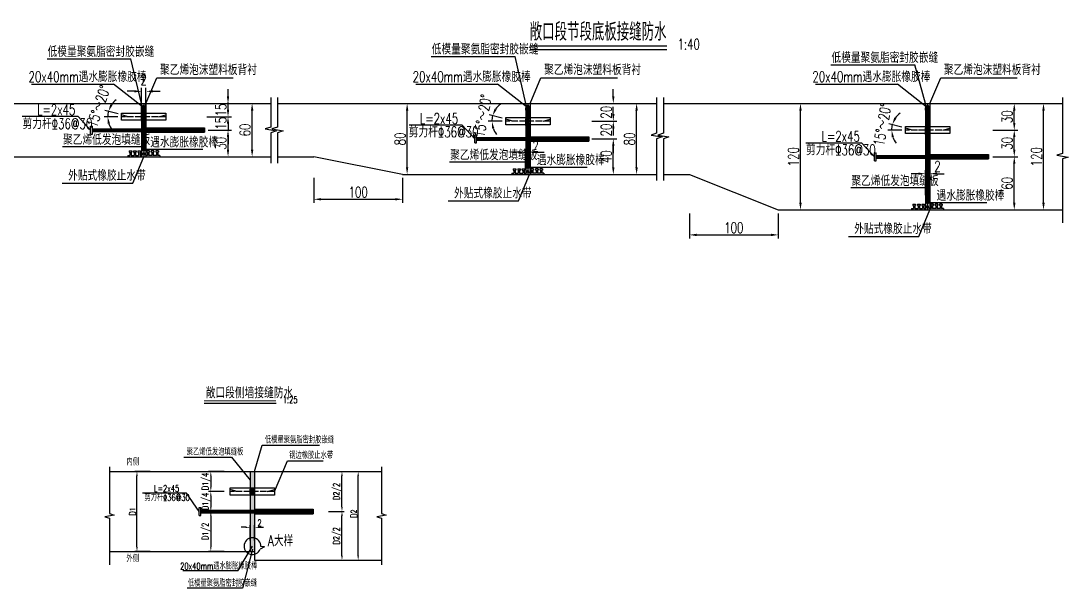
# Model space of a CAD drawing. Header units: millimetres. Extents: x 9472 to 214973, y -2225 to 23593.
# Drawn here: x 13062 to 14241, y 22954 to 23593 of the extents above; entities that cross this region are included whole.
import ezdxf

# ---------------------------------------------------------------- set-up
doc = ezdxf.new("R2010")
doc.units = ezdxf.units.MM
doc.header["$LTSCALE"] = 0.3
doc.header["$MEASUREMENT"] = 0
doc.linetypes.add('ACAD_ISO04W100', pattern=[30, 24, -3, 0, -3])
for name, color, linetype in [('填充', 8, 'Continuous'), ('文字', 7, 'Continuous'), ('标注', 7, 'Continuous'), ('次轮廓线', 7, 'Continuous'), ('点划线', 6, 'ACAD_ISO04W100'), ('轮廓线', 1, 'Continuous')]:
    doc.layers.add(name, color=color, linetype=linetype)
doc.styles.get("Standard").update_dxf_attribs({"font": 'simplex1.shx', "width": 0.7, "bigfont": 'hztxt.shx'})
doc.dimstyles.new('25', dxfattribs={"dimscale": 2.5, "dimtxt": 3, "dimasz": 2, "dimexe": 1, "dimexo": 1, "dimgap": 0.5, "dimtad": 1, "dimdec": 1, "dimdsep": 46, "dimtxsty": 'Standard', "dimcen": 0.5, "dimadec": 0, "dimazin": 0, "dimtfac": 1, "dimtdec": 1, "dimtofl": 0, "dimtmove": 2, "dimatfit": 3, "dimfxl": 0, "dimtolj": 1, "dimtzin": 0, "dimarcsym": 0})
doc.dimstyles.new('40', dxfattribs={"dimscale": 4, "dimtxt": 3, "dimasz": 2, "dimexe": 1, "dimexo": 1, "dimgap": 0.5, "dimtad": 1, "dimdec": 1, "dimdsep": 46, "dimtxsty": 'Standard', "dimcen": 0.5, "dimadec": 0, "dimazin": 0, "dimtfac": 1, "dimtdec": 1, "dimtofl": 0, "dimtmove": 2, "dimatfit": 3, "dimfxl": 0, "dimtolj": 1, "dimtzin": 0, "dimarcsym": 0})

# ---------------------------------------------------------------- blocks, each defined once
blk = doc.blocks.new('外贴式橡胶止水带')
at = {"layer": '填充'}
blk.add_hatch(color=256, dxfattribs=at).paths.add_polyline_path([(14.2, -3), (10.8, -3), (10.8, 0.5), (11.5, 0.5), (11.5, 2), (8.5, 2), (8.5, 0.5), (9.2, 0.5), (9.2, -3), (5.7, -3), (5.7, 0.5), (6.5, 0.5), (6.5, 2), (3.5, 2), (3.5, 0.5), (4.2, 0.5), (4.2, -3), (2.7, -3, -0.331227), (0.8, 0), (-0.8, 0, -0.331227), (-2.7, -3), (-4.2, -3), (-4.2, 0.5), (-3.5, 0.5), (-3.5, 2), (-6.5, 2), (-6.5, 0.5), (-5.8, 0.5), (-5.8, -3), (-9.3, -3), (-9.3, 0.5), (-8.5, 0.5), (-8.5, 2), (-11.5, 2), (-11.5, 0.5), (-10.8, 0.5), (-10.8, -3), (-14.2, -3), (-14.2, 0.5), (-13.5, 0.5), (-13.5, 2), (-16.5, 2), (-16.5, 0.5), (-15.8, 0.5), (-15.8, -3), (-18, -3), (-18, -4.5), (18, -4.5), (18, -3), (15.8, -3), (15.8, 0.5), (16.5, 0.5), (16.5, 2), (13.5, 2), (13.5, 0.5), (14.2, 0.5)])
for p, q in [((-16.5, 2), (-13.5, 2)), ((-16.5, 2), (-16.5, 0.5)), ((-16.5, 0.5), (-15.8, 0.5)), ((-15.8, 0.5), (-15.8, -3)), ((-14.2, 0.5), (-13.5, 0.5)), ((-14.2, 0.5), (-14.2, -3)), ((-13.5, 2), (-13.5, 0.5)), ((-11.5, 2), (-8.5, 2)), ((-11.5, 2), (-11.5, 0.5)), ((-11.5, 0.5), (-10.8, 0.5)), ((-10.8, 0.5), (-10.8, -3)), ((-9.3, 0.5), (-8.5, 0.5)), ((-9.3, 0.5), (-9.3, -3)), ((-8.5, 2), (-8.5, 0.5)), ((-6.5, 2), (-3.5, 2)), ((-6.5, 2), (-6.5, 0.5)), ((-6.5, 0.5), (-5.8, 0.5)), ((-5.8, 0.5), (-5.8, -3)), ((-4.2, 0.5), (-3.5, 0.5)), ((-4.2, 0.5), (-4.2, -3)), ((-3.5, 2), (-3.5, 0.5)), ((-0.8, 0), (0.8, 0)), ((6.5, 2), (3.5, 2)), ((3.5, 2), (3.5, 0.5)), ((4.2, 0.5), (3.5, 0.5)), ((4.2, 0.5), (4.2, -3)), ((6.5, 0.5), (5.7, 0.5)), ((5.7, 0.5), (5.7, -3)), ((6.5, 2), (6.5, 0.5)), ((11.5, 2), (8.5, 2)), ((8.5, 2), (8.5, 0.5)), ((9.2, 0.5), (8.5, 0.5)), ((9.2, 0.5), (9.2, -3)), ((11.5, 0.5), (10.8, 0.5)), ((10.8, 0.5), (10.8, -3)), ((11.5, 2), (11.5, 0.5)), ((16.5, 2), (13.5, 2)), ((13.5, 2), (13.5, 0.5)), ((14.2, 0.5), (13.5, 0.5)), ((14.2, 0.5), (14.2, -3)), ((16.5, 0.5), (15.8, 0.5)), ((15.8, 0.5), (15.8, -3)), ((16.5, 2), (16.5, 0.5)), ((-18, -3), (-15.8, -3)), ((-18, -3), (-18, -4.5)), ((-18, -4.5), (18, -4.5)), ((-14.2, -3), (-10.8, -3)), ((-9.3, -3), (-5.8, -3)), ((-4.2, -3), (-2.7, -3)), ((4.2, -3), (2.7, -3)), ((9.2, -3), (5.7, -3)), ((14.2, -3), (10.8, -3)), ((18, -3), (15.8, -3)), ((18, -3), (18, -4.5))]:
    blk.add_line(p, q)
for centre, start, end in [((-3.7, -0.2), 290.6305, 3.9355), ((3.7, -0.2), 176.0645, 249.3695)]:
    blk.add_arc(centre, 2.99, start, end)
blk = doc.blocks.new('钢边止水带')
at = {"layer": 'Defpoints', "color": 9}
blk.add_line((0, -4), (0, 4), dxfattribs=at)
at = {"layer": '点划线'}
blk.add_line((25, 0), (-25, 0), dxfattribs=at)
at = {"layer": '轮廓线'}
for points in [[(-25, -4), (-25, 4), (25, 4), (25, -4)], [(-2.5, 2.5), (2.5, 2.5), (2.5, -2.5), (-2.5, -2.5)]]:
    blk.add_lwpolyline(points, close=True, dxfattribs=at)
for radius in [2, 1.5]:
    blk.add_circle((0, 0), radius, dxfattribs=at)
blk = doc.blocks.new('*D27')
at = {"layer": 'Defpoints', "color": 0}
for p in [(13159.5, 23486.9), (13175, 23487), (13175, 23484.9), (13183, 23484.9), (13225, 23484.9)]:
    blk.add_point(p, dxfattribs=at)
at = {"layer": '标注', "color": 0, "lineweight": -2}
for p, q in [((13171, 23484.9), (13155.4, 23484.9)), ((13171.2, 23488.1), (13156.4, 23492))]:
    blk.add_line(p, q, dxfattribs=at)
for start, end in [(125.9169, 145.4584), (165, 180), (199.5416, 219.0831)]:
    blk.add_arc((13183, 23484.9), 23.6, start, end, dxfattribs=at)
at = {"layer": '标注', "color": 0}
for points in [[(13164.8, 23497.7), (13162.4, 23498.8), (13160.3, 23491)], [(13159.5, 23476.8), (13162.1, 23477.2), (13159.4, 23484.9)]]:
    blk.add_solid(points, dxfattribs=at)
at = {"layer": '标注', "color": 0, "insert": (13149.1, 23496.6), "char_height": 12, "attachment_point": 5, "rotation": 70.9686}
blk.add_mtext('\\A1;15°～20%%D', dxfattribs=at)
blk = doc.blocks.new('*D28')
at = {"layer": 'Defpoints', "color": 0}
for p in [(13592.2, 23481.9), (13607.7, 23482), (13607.7, 23479.9), (13615.7, 23479.9), (13657.7, 23479.9)]:
    blk.add_point(p, dxfattribs=at)
at = {"layer": '标注', "color": 0, "lineweight": -2}
for p, q in [((13603.9, 23483.1), (13589.1, 23487)), ((13603.7, 23479.9), (13588.1, 23479.9))]:
    blk.add_line(p, q, dxfattribs=at)
for start, end in [(125.9169, 145.4584), (165, 180), (199.5416, 219.0831)]:
    blk.add_arc((13615.7, 23479.9), 23.6, start, end, dxfattribs=at)
at = {"layer": '标注', "color": 0}
for points in [[(13597.5, 23492.7), (13595.1, 23493.8), (13592.9, 23486)], [(13592.2, 23471.8), (13594.8, 23472.2), (13592.1, 23479.9)]]:
    blk.add_solid(points, dxfattribs=at)
at = {"layer": '标注', "color": 0, "insert": (13581.8, 23486), "char_height": 12, "attachment_point": 5, "rotation": 79.7359}
blk.add_mtext('\\A1;15°～20%%D', dxfattribs=at)
blk = doc.blocks.new('*D29')
at = {"layer": 'Defpoints', "color": 0}
for p in [(14042.4, 23471.9), (14057.9, 23472), (14057.9, 23469.9), (14065.9, 23469.9), (14107.9, 23469.9)]:
    blk.add_point(p, dxfattribs=at)
at = {"layer": '标注', "color": 0, "lineweight": -2}
for p, q in [((14053.9, 23469.9), (14038.3, 23469.9)), ((14054, 23473.1), (14039.3, 23477))]:
    blk.add_line(p, q, dxfattribs=at)
for start, end in [(125.9169, 145.4584), (165, 180), (199.5416, 219.0831)]:
    blk.add_arc((14065.9, 23469.9), 23.6, start, end, dxfattribs=at)
at = {"layer": '标注', "color": 0}
for points in [[(14047.7, 23482.7), (14045.3, 23483.8), (14043.1, 23476)], [(14042.4, 23461.8), (14045, 23462.2), (14042.3, 23469.9)]]:
    blk.add_solid(points, dxfattribs=at)
at = {"layer": '标注', "color": 0, "insert": (14032, 23476), "char_height": 12, "attachment_point": 5, "rotation": 79.7359}
blk.add_mtext('\\A1;15°～20%%D', dxfattribs=at)
blk = doc.blocks.new('*D30')
at = {"layer": 'Defpoints', "color": 0}
for p in [(14151.4, 23439.9), (14180.5, 23439.9), (14082.9, 23379.9)]:
    blk.add_point(p, dxfattribs=at)
at = {"layer": '标注', "color": 0, "lineweight": -2}
for p, q in [((14156.5, 23439.9), (14184.5, 23439.9)), ((14180.5, 23387.9), (14180.5, 23431.9)), ((14156.5, 23379.9), (14184.5, 23379.9))]:
    blk.add_line(p, q, dxfattribs=at)
at = {"layer": '标注', "color": 0}
for points in [[(14179.2, 23431.9), (14181.9, 23431.9), (14180.5, 23439.9)], [(14179.2, 23387.9), (14181.9, 23387.9), (14180.5, 23379.9)]]:
    blk.add_solid(points, dxfattribs=at)
at = {"layer": '标注', "color": 0, "insert": (14172.5, 23409.9), "char_height": 12, "attachment_point": 5, "rotation": 90}
blk.add_mtext('\\A1;60', dxfattribs=at)
blk = doc.blocks.new('*D31')
at = {"layer": 'Defpoints', "color": 0}
for p in [(14107.9, 23469.9), (14180.5, 23469.9), (14151.4, 23439.9)]:
    blk.add_point(p, dxfattribs=at)
at = {"layer": '标注', "color": 0, "lineweight": -2}
for p, q in [((14156.5, 23469.9), (14184.5, 23469.9)), ((14180.5, 23447.9), (14180.5, 23461.9)), ((14156.5, 23439.9), (14184.5, 23439.9))]:
    blk.add_line(p, q, dxfattribs=at)
at = {"layer": '标注', "color": 0}
for points in [[(14179.2, 23461.9), (14181.9, 23461.9), (14180.5, 23469.9)], [(14179.2, 23447.9), (14181.9, 23447.9), (14180.5, 23439.9)]]:
    blk.add_solid(points, dxfattribs=at)
at = {"layer": '标注', "color": 0, "insert": (14172.5, 23454.9), "char_height": 12, "attachment_point": 5, "rotation": 90}
blk.add_mtext('\\A1;30', dxfattribs=at)
blk = doc.blocks.new('*D32')
at = {"layer": 'Defpoints', "color": 0}
for p in [(14082.9, 23499.9), (14180.5, 23499.9), (14107.9, 23469.9)]:
    blk.add_point(p, dxfattribs=at)
at = {"layer": '标注', "color": 0, "lineweight": -2}
for p, q in [((14156.5, 23499.9), (14184.5, 23499.9)), ((14180.5, 23477.9), (14180.5, 23491.9)), ((14156.5, 23469.9), (14184.5, 23469.9))]:
    blk.add_line(p, q, dxfattribs=at)
at = {"layer": '标注', "color": 0}
for points in [[(14179.2, 23491.9), (14181.9, 23491.9), (14180.5, 23499.9)], [(14179.2, 23477.9), (14181.9, 23477.9), (14180.5, 23469.9)]]:
    blk.add_solid(points, dxfattribs=at)
at = {"layer": '标注', "color": 0, "insert": (14172.5, 23484.9), "char_height": 12, "attachment_point": 5, "rotation": 90}
blk.add_mtext('\\A1;30', dxfattribs=at)
blk = doc.blocks.new('*D33')
at = {"layer": 'Defpoints', "color": 0}
for p in [(14082.9, 23499.9), (14213.4, 23499.9), (14082.9, 23379.9)]:
    blk.add_point(p, dxfattribs=at)
at = {"layer": '标注', "color": 0, "lineweight": -2}
for p, q in [((14189.4, 23499.9), (14217.4, 23499.9)), ((14213.4, 23387.9), (14213.4, 23491.9)), ((14189.4, 23379.9), (14217.4, 23379.9))]:
    blk.add_line(p, q, dxfattribs=at)
at = {"layer": '标注', "color": 0}
for points in [[(14212.1, 23491.9), (14214.8, 23491.9), (14213.4, 23499.9)], [(14212.1, 23387.9), (14214.8, 23387.9), (14213.4, 23379.9)]]:
    blk.add_solid(points, dxfattribs=at)
at = {"layer": '标注', "color": 0, "insert": (14205.4, 23439.9), "char_height": 12, "attachment_point": 5, "rotation": 90}
blk.add_mtext('\\A1;120', dxfattribs=at)
blk = doc.blocks.new('*D34')
at = {"layer": 'Defpoints', "color": 0}
for p in [(13268.6, 23469.9), (13295, 23469.9), (13218, 23439.9)]:
    blk.add_point(p, dxfattribs=at)
at = {"layer": '标注', "color": 0, "lineweight": -2}
for p, q in [((13272.6, 23469.9), (13299, 23469.9)), ((13295, 23447.9), (13295, 23461.9)), ((13271, 23439.9), (13299, 23439.9))]:
    blk.add_line(p, q, dxfattribs=at)
at = {"layer": '标注', "color": 0}
for points in [[(13293.6, 23461.9), (13296.3, 23461.9), (13295, 23469.9)], [(13293.6, 23447.9), (13296.3, 23447.9), (13295, 23439.9)]]:
    blk.add_solid(points, dxfattribs=at)
at = {"layer": '标注', "color": 0, "insert": (13287, 23454.9), "char_height": 12, "attachment_point": 5, "rotation": 90}
blk.add_mtext('\\A1;30', dxfattribs=at)
blk = doc.blocks.new('*D35')
at = {"layer": 'Defpoints', "color": 0}
for p in [(13225, 23484.9), (13295, 23484.9), (13268.6, 23469.9)]:
    blk.add_point(p, dxfattribs=at)
at = {"layer": '标注', "color": 0, "lineweight": -2}
for p, q in [((13295, 23492.9), (13295, 23500.9)), ((13271, 23484.9), (13299, 23484.9)), ((13272.6, 23469.9), (13299, 23469.9)), ((13295, 23461.9), (13295, 23453.9))]:
    blk.add_line(p, q, dxfattribs=at)
at = {"layer": '标注', "color": 0}
for points in [[(13293.6, 23492.9), (13296.3, 23492.9), (13295, 23484.9)], [(13293.6, 23461.9), (13296.3, 23461.9), (13295, 23469.9)]]:
    blk.add_solid(points, dxfattribs=at)
at = {"layer": '标注', "color": 0, "insert": (13287, 23477.4), "char_height": 12, "attachment_point": 5, "rotation": 90}
blk.add_mtext('\\A1;15', dxfattribs=at)
blk = doc.blocks.new('*D36')
at = {"layer": 'Defpoints', "color": 0}
for p in [(13202.5, 23499.9), (13295, 23499.9), (13225, 23484.9)]:
    blk.add_point(p, dxfattribs=at)
at = {"layer": '标注', "color": 0, "lineweight": -2}
for p, q in [((13295, 23507.9), (13295, 23515.9)), ((13271, 23499.9), (13299, 23499.9)), ((13271, 23484.9), (13299, 23484.9)), ((13295, 23476.9), (13295, 23468.9))]:
    blk.add_line(p, q, dxfattribs=at)
at = {"layer": '标注', "color": 0}
for points in [[(13293.6, 23507.9), (13296.3, 23507.9), (13295, 23499.9)], [(13293.6, 23476.9), (13296.3, 23476.9), (13295, 23484.9)]]:
    blk.add_solid(points, dxfattribs=at)
at = {"layer": '标注', "color": 0, "insert": (13287, 23492.4), "char_height": 12, "attachment_point": 5, "rotation": 90}
blk.add_mtext('\\A1;15', dxfattribs=at)
blk = doc.blocks.new('*D37')
at = {"layer": 'Defpoints', "color": 0}
for p in [(13202.5, 23499.9), (13322.1, 23499.9), (13202.5, 23439.9)]:
    blk.add_point(p, dxfattribs=at)
at = {"layer": '标注', "color": 0, "lineweight": -2}
for p, q in [((13298.1, 23499.9), (13326.1, 23499.9)), ((13322.1, 23447.9), (13322.1, 23491.9)), ((13298.1, 23439.9), (13326.1, 23439.9))]:
    blk.add_line(p, q, dxfattribs=at)
at = {"layer": '标注', "color": 0}
for points in [[(13320.8, 23491.9), (13323.5, 23491.9), (13322.1, 23499.9)], [(13320.8, 23447.9), (13323.5, 23447.9), (13322.1, 23439.9)]]:
    blk.add_solid(points, dxfattribs=at)
at = {"layer": '标注', "color": 0, "insert": (13314.1, 23469.9), "char_height": 12, "attachment_point": 5, "rotation": 90}
blk.add_mtext('\\A1;60', dxfattribs=at)
blk = doc.blocks.new('*D38')
at = {"layer": 'Defpoints', "color": 0}
for p in [(13391.6, 23439.9), (13491.6, 23419.9), (13491.6, 23391.9)]:
    blk.add_point(p, dxfattribs=at)
at = {"layer": '标注', "color": 0, "lineweight": -2}
for p, q in [((13391.6, 23415.9), (13391.6, 23387.9)), ((13491.6, 23415.9), (13491.6, 23387.9)), ((13399.6, 23391.9), (13483.6, 23391.9))]:
    blk.add_line(p, q, dxfattribs=at)
at = {"layer": '标注', "color": 0}
for points in [[(13399.6, 23393.2), (13399.6, 23390.6), (13391.6, 23391.9)], [(13483.6, 23393.2), (13483.6, 23390.6), (13491.6, 23391.9)]]:
    blk.add_solid(points, dxfattribs=at)
at = {"layer": '标注', "color": 0, "insert": (13441.6, 23399.9), "char_height": 12, "attachment_point": 5}
blk.add_mtext('\\A1;100', dxfattribs=at)
blk = doc.blocks.new('*D39')
at = {"layer": 'Defpoints', "color": 0}
for p in [(13350.7, 23499.9), (13496.7, 23499.9), (13491.6, 23419.9)]:
    blk.add_point(p, dxfattribs=at)
at = {"layer": '标注', "color": 0, "lineweight": -2}
for p, q in [((13472.7, 23499.9), (13500.7, 23499.9)), ((13496.7, 23427.9), (13496.7, 23491.9)), ((13495.6, 23419.9), (13500.7, 23419.9))]:
    blk.add_line(p, q, dxfattribs=at)
at = {"layer": '标注', "color": 0}
for points in [[(13495.4, 23491.9), (13498, 23491.9), (13496.7, 23499.9)], [(13495.4, 23427.9), (13498, 23427.9), (13496.7, 23419.9)]]:
    blk.add_solid(points, dxfattribs=at)
at = {"layer": '标注', "color": 0, "insert": (13488.7, 23459.9), "char_height": 12, "attachment_point": 5, "rotation": 90}
blk.add_mtext('\\A1;80', dxfattribs=at)
blk = doc.blocks.new('*D40')
at = {"layer": 'Defpoints', "color": 0}
for p in [(13635.2, 23459.9), (13728.9, 23459.9), (13650.7, 23419.9)]:
    blk.add_point(p, dxfattribs=at)
at = {"layer": '标注', "color": 0, "lineweight": -2}
for p, q in [((13704.9, 23459.9), (13732.9, 23459.9)), ((13728.9, 23427.9), (13728.9, 23451.9)), ((13704.9, 23419.9), (13732.9, 23419.9))]:
    blk.add_line(p, q, dxfattribs=at)
at = {"layer": '标注', "color": 0}
for points in [[(13727.6, 23451.9), (13730.3, 23451.9), (13728.9, 23459.9)], [(13727.6, 23427.9), (13730.3, 23427.9), (13728.9, 23419.9)]]:
    blk.add_solid(points, dxfattribs=at)
at = {"layer": '标注', "color": 0, "insert": (13720.9, 23439.9), "char_height": 12, "attachment_point": 5, "rotation": 90}
blk.add_mtext('\\A1;40', dxfattribs=at)
blk = doc.blocks.new('*D41')
at = {"layer": 'Defpoints', "color": 0}
for p in [(13657.7, 23479.9), (13728.9, 23479.9), (13635.2, 23459.9)]:
    blk.add_point(p, dxfattribs=at)
at = {"layer": '标注', "color": 0, "lineweight": -2}
for p, q in [((13728.9, 23487.9), (13728.9, 23495.9)), ((13704.9, 23479.9), (13732.9, 23479.9)), ((13704.9, 23459.9), (13732.9, 23459.9)), ((13728.9, 23451.9), (13728.9, 23443.9))]:
    blk.add_line(p, q, dxfattribs=at)
at = {"layer": '标注', "color": 0}
for points in [[(13727.6, 23487.9), (13730.3, 23487.9), (13728.9, 23479.9)], [(13727.6, 23451.9), (13730.3, 23451.9), (13728.9, 23459.9)]]:
    blk.add_solid(points, dxfattribs=at)
at = {"layer": '标注', "color": 0, "insert": (13720.9, 23469.9), "char_height": 12, "attachment_point": 5, "rotation": 90}
blk.add_mtext('\\A1;20', dxfattribs=at)
blk = doc.blocks.new('*D42')
at = {"layer": 'Defpoints', "color": 0}
for p in [(13635.2, 23499.9), (13728.9, 23499.9), (13657.7, 23479.9)]:
    blk.add_point(p, dxfattribs=at)
at = {"layer": '标注', "color": 0, "lineweight": -2}
for p, q in [((13728.9, 23507.9), (13728.9, 23515.9)), ((13704.9, 23499.9), (13732.9, 23499.9)), ((13704.9, 23479.9), (13732.9, 23479.9)), ((13728.9, 23471.9), (13728.9, 23463.9))]:
    blk.add_line(p, q, dxfattribs=at)
at = {"layer": '标注', "color": 0}
for points in [[(13727.6, 23507.9), (13730.3, 23507.9), (13728.9, 23499.9)], [(13727.6, 23471.9), (13730.3, 23471.9), (13728.9, 23479.9)]]:
    blk.add_solid(points, dxfattribs=at)
at = {"layer": '标注', "color": 0, "insert": (13720.9, 23489.9), "char_height": 12, "attachment_point": 5, "rotation": 90}
blk.add_mtext('\\A1;20', dxfattribs=at)
blk = doc.blocks.new('*D43')
at = {"layer": 'Defpoints', "color": 0}
for p in [(13635.2, 23499.9), (13755.2, 23499.9), (13635.2, 23419.9)]:
    blk.add_point(p, dxfattribs=at)
at = {"layer": '标注', "color": 0, "lineweight": -2}
for p, q in [((13731.2, 23499.9), (13759.2, 23499.9)), ((13755.2, 23427.9), (13755.2, 23491.9)), ((13731.2, 23419.9), (13759.2, 23419.9))]:
    blk.add_line(p, q, dxfattribs=at)
at = {"layer": '标注', "color": 0}
for points in [[(13753.8, 23491.9), (13756.5, 23491.9), (13755.2, 23499.9)], [(13753.8, 23427.9), (13756.5, 23427.9), (13755.2, 23419.9)]]:
    blk.add_solid(points, dxfattribs=at)
at = {"layer": '标注', "color": 0, "insert": (13747.2, 23459.9), "char_height": 12, "attachment_point": 5, "rotation": 90}
blk.add_mtext('\\A1;80', dxfattribs=at)
blk = doc.blocks.new('*D44')
at = {"layer": 'Defpoints', "color": 0}
for p in [(13814.7, 23419.9), (13914.7, 23379.9), (13914.7, 23351.8)]:
    blk.add_point(p, dxfattribs=at)
at = {"layer": '标注', "color": 0, "lineweight": -2}
for p, q in [((13814.7, 23375.8), (13814.7, 23347.8)), ((13914.7, 23375.8), (13914.7, 23347.8)), ((13822.7, 23351.8), (13906.7, 23351.8))]:
    blk.add_line(p, q, dxfattribs=at)
at = {"layer": '标注', "color": 0}
for points in [[(13822.7, 23353.1), (13822.7, 23350.4), (13814.7, 23351.8)], [(13906.7, 23353.1), (13906.7, 23350.4), (13914.7, 23351.8)]]:
    blk.add_solid(points, dxfattribs=at)
at = {"layer": '标注', "color": 0, "insert": (13864.7, 23359.8), "char_height": 12, "attachment_point": 5}
blk.add_mtext('\\A1;100', dxfattribs=at)
blk = doc.blocks.new('*D45')
at = {"layer": 'Defpoints', "color": 0}
for p in [(13785.3, 23499.9), (13939.7, 23499.9), (13914.7, 23379.9)]:
    blk.add_point(p, dxfattribs=at)
at = {"layer": '标注', "color": 0, "lineweight": -2}
for p, q in [((13915.7, 23499.9), (13943.7, 23499.9)), ((13939.7, 23387.9), (13939.7, 23491.9)), ((13918.7, 23379.9), (13943.7, 23379.9))]:
    blk.add_line(p, q, dxfattribs=at)
at = {"layer": '标注', "color": 0}
for points in [[(13938.4, 23491.9), (13941.1, 23491.9), (13939.7, 23499.9)], [(13938.4, 23387.9), (13941.1, 23387.9), (13939.7, 23379.9)]]:
    blk.add_solid(points, dxfattribs=at)
at = {"layer": '标注', "color": 0, "insert": (13931.7, 23439.9), "char_height": 12, "attachment_point": 5, "rotation": 90}
blk.add_mtext('\\A1;120', dxfattribs=at)
blk = doc.blocks.new('*D46')
at = {"layer": 'Defpoints', "color": 0}
for p in [(13390.9, 23040.3), (13423.3, 23040.3), (13324.9, 22985.3)]:
    blk.add_point(p, dxfattribs=at)
at = {"layer": '标注', "color": 0, "lineweight": -2}
for p, q in [((13408.3, 23040.3), (13425.8, 23040.3)), ((13423.3, 22990.3), (13423.3, 23035.3)), ((13408.3, 22985.3), (13425.8, 22985.3))]:
    blk.add_line(p, q, dxfattribs=at)
at = {"layer": '标注', "color": 0}
for points in [[(13422.5, 23035.3), (13424.2, 23035.3), (13423.3, 23040.3)], [(13422.5, 22990.3), (13424.2, 22990.3), (13423.3, 22985.3)]]:
    blk.add_solid(points, dxfattribs=at)
at = {"layer": '标注', "color": 0, "insert": (13418.3, 23012.8), "char_height": 7.5, "attachment_point": 5, "rotation": 90}
blk.add_mtext('\\A1;D{\\H0.8333x;2}/2', dxfattribs=at)
blk = doc.blocks.new('*D47')
at = {"layer": 'Defpoints', "color": 0}
for p in [(13324.9, 23085.3), (13423.3, 23085.3), (13390.9, 23040.3)]:
    blk.add_point(p, dxfattribs=at)
at = {"layer": '标注', "color": 0, "lineweight": -2}
for p, q in [((13408.3, 23085.3), (13425.8, 23085.3)), ((13423.3, 23045.3), (13423.3, 23080.3)), ((13408.3, 23040.3), (13425.8, 23040.3))]:
    blk.add_line(p, q, dxfattribs=at)
at = {"layer": '标注', "color": 0}
for points in [[(13422.5, 23080.3), (13424.2, 23080.3), (13423.3, 23085.3)], [(13422.5, 23045.3), (13424.2, 23045.3), (13423.3, 23040.3)]]:
    blk.add_solid(points, dxfattribs=at)
at = {"layer": '标注', "color": 0, "insert": (13418.3, 23062.8), "char_height": 7.5, "attachment_point": 5, "rotation": 90}
blk.add_mtext('\\A1;D{\\H0.8333x;2}/2', dxfattribs=at)
blk = doc.blocks.new('*D48')
at = {"layer": 'Defpoints', "color": 0}
for p in [(13324.9, 23085.3), (13441.6, 23085.3), (13324.9, 22985.3)]:
    blk.add_point(p, dxfattribs=at)
at = {"layer": '标注', "color": 0, "lineweight": -2}
for p, q in [((13426.6, 23085.3), (13444.1, 23085.3)), ((13441.6, 22990.3), (13441.6, 23080.3)), ((13426.6, 22985.3), (13444.1, 22985.3))]:
    blk.add_line(p, q, dxfattribs=at)
at = {"layer": '标注', "color": 0}
for points in [[(13440.7, 23080.3), (13442.4, 23080.3), (13441.6, 23085.3)], [(13440.7, 22990.3), (13442.4, 22990.3), (13441.6, 22985.3)]]:
    blk.add_solid(points, dxfattribs=at)
at = {"layer": '标注', "color": 0, "insert": (13436.6, 23037.8), "char_height": 7.5, "attachment_point": 5, "rotation": 90}
blk.add_mtext('\\A1;D{\\H0.8333x;2}', dxfattribs=at)
blk = doc.blocks.new('*D49')
at = {"layer": 'Defpoints', "color": 0}
for p in [(13319.9, 23085.3), (13275.6, 23062.8), (13297.4, 23062.8)]:
    blk.add_point(p, dxfattribs=at)
at = {"layer": '标注', "color": 0, "lineweight": -2}
for p, q in [((13290.6, 23085.3), (13273.1, 23085.3)), ((13275.6, 23080.3), (13275.6, 23067.8)), ((13290.6, 23062.8), (13273.1, 23062.8))]:
    blk.add_line(p, q, dxfattribs=at)
at = {"layer": '标注', "color": 0}
for points in [[(13274.8, 23080.3), (13276.4, 23080.3), (13275.6, 23085.3)], [(13274.8, 23067.8), (13276.4, 23067.8), (13275.6, 23062.8)]]:
    blk.add_solid(points, dxfattribs=at)
at = {"layer": '标注', "color": 0, "insert": (13270.6, 23074), "char_height": 7.5, "attachment_point": 5, "rotation": 90}
blk.add_mtext('\\A1;D{\\H0.8333x;1}/4', dxfattribs=at)
blk = doc.blocks.new('*D50')
at = {"layer": 'Defpoints', "color": 0}
for p in [(13297.4, 23062.8), (13275.6, 23040.3), (13390.9, 23040.3)]:
    blk.add_point(p, dxfattribs=at)
at = {"layer": '标注', "color": 0, "lineweight": -2}
for p, q in [((13290.6, 23062.8), (13273.1, 23062.8)), ((13275.6, 23057.8), (13275.6, 23045.3)), ((13290.6, 23040.3), (13273.1, 23040.3))]:
    blk.add_line(p, q, dxfattribs=at)
at = {"layer": '标注', "color": 0}
for points in [[(13274.8, 23057.8), (13276.4, 23057.8), (13275.6, 23062.8)], [(13274.8, 23045.3), (13276.4, 23045.3), (13275.6, 23040.3)]]:
    blk.add_solid(points, dxfattribs=at)
at = {"layer": '标注', "color": 0, "insert": (13270.6, 23051.5), "char_height": 7.5, "attachment_point": 5, "rotation": 90}
blk.add_mtext('\\A1;D{\\H0.8333x;1}/4', dxfattribs=at)
blk = doc.blocks.new('*D51')
at = {"layer": 'Defpoints', "color": 0}
for p in [(13390.9, 23040.3), (13275.6, 22995.3), (13319.9, 22995.3)]:
    blk.add_point(p, dxfattribs=at)
at = {"layer": '标注', "color": 0, "lineweight": -2}
for p, q in [((13290.6, 23040.3), (13273.1, 23040.3)), ((13275.6, 23035.3), (13275.6, 23000.3)), ((13290.6, 22995.3), (13273.1, 22995.3))]:
    blk.add_line(p, q, dxfattribs=at)
at = {"layer": '标注', "color": 0}
for points in [[(13274.8, 23035.3), (13276.4, 23035.3), (13275.6, 23040.3)], [(13274.8, 23000.3), (13276.4, 23000.3), (13275.6, 22995.3)]]:
    blk.add_solid(points, dxfattribs=at)
at = {"layer": '标注', "color": 0, "insert": (13270.6, 23017.8), "char_height": 7.5, "attachment_point": 5, "rotation": 90}
blk.add_mtext('\\A1;D{\\H0.8333x;1}/2', dxfattribs=at)
blk = doc.blocks.new('*D52')
at = {"layer": 'Defpoints', "color": 0}
for p in [(13319.9, 23022.4), (13319.9, 22995.3), (13324.9, 22995.3)]:
    blk.add_point(p, dxfattribs=at)
at = {"layer": '标注', "color": 0, "lineweight": -2}
for p, q in [((13314.9, 23022.4), (13309.9, 23022.4)), ((13319.9, 23007.4), (13319.9, 23024.9)), ((13324.9, 23007.4), (13324.9, 23024.9)), ((13329.9, 23022.4), (13334.9, 23022.4))]:
    blk.add_line(p, q, dxfattribs=at)
at = {"layer": '标注', "color": 0}
for points in [[(13314.9, 23023.2), (13314.9, 23021.6), (13319.9, 23022.4)], [(13329.9, 23023.2), (13329.9, 23021.6), (13324.9, 23022.4)]]:
    blk.add_solid(points, dxfattribs=at)
at = {"layer": '标注', "color": 0, "insert": (13330.5, 23027.4), "char_height": 7.5, "attachment_point": 5}
blk.add_mtext('\\A1;2', dxfattribs=at)
blk = doc.blocks.new('*D53')
at = {"layer": 'Defpoints', "color": 0}
for p in [(13192.4, 23085.3), (13324.9, 23085.3), (13324.9, 22995.3)]:
    blk.add_point(p, dxfattribs=at)
at = {"layer": '标注', "color": 0, "lineweight": -2}
for p, q in [((13207.4, 23085.3), (13189.9, 23085.3)), ((13192.4, 23000.3), (13192.4, 23080.3)), ((13207.4, 22995.3), (13189.9, 22995.3))]:
    blk.add_line(p, q, dxfattribs=at)
at = {"layer": '标注', "color": 0}
for points in [[(13191.6, 23080.3), (13193.3, 23080.3), (13192.4, 23085.3)], [(13191.6, 23000.3), (13193.3, 23000.3), (13192.4, 22995.3)]]:
    blk.add_solid(points, dxfattribs=at)
at = {"layer": '标注', "color": 0, "insert": (13187.4, 23040.3), "char_height": 7.5, "attachment_point": 5, "rotation": 90}
blk.add_mtext('\\A1;D{\\H0.8333x;1}', dxfattribs=at)
blk = doc.blocks.new('*D54')
at = {"layer": 'Defpoints', "color": 0}
for p in [(13635.2, 23444.8), (13630.2, 23421.5), (13635.2, 23421.5)]:
    blk.add_point(p, dxfattribs=at)
at = {"layer": '标注', "color": 0, "lineweight": -2}
for p, q in [((13630.2, 23425.5), (13630.2, 23448.8)), ((13635.2, 23425.5), (13635.2, 23448.8)), ((13622.2, 23444.8), (13614.2, 23444.8)), ((13643.2, 23444.8), (13651.2, 23444.8))]:
    blk.add_line(p, q, dxfattribs=at)
at = {"layer": '标注', "color": 0}
for points in [[(13622.2, 23446.2), (13622.2, 23443.5), (13630.2, 23444.8)], [(13643.2, 23446.2), (13643.2, 23443.5), (13635.2, 23444.8)]]:
    blk.add_solid(points, dxfattribs=at)
at = {"layer": '标注', "color": 0, "insert": (13641.4, 23451.9), "char_height": 12, "attachment_point": 5}
blk.add_mtext('\\A1;2', dxfattribs=at)
blk = doc.blocks.new('*D55')
at = {"color": 0, "lineweight": -2}
for p, q in [((14080.4, 23396.7), (14080.4, 23424.7)), ((14085.4, 23396.7), (14085.4, 23424.7)), ((14072.4, 23420.7), (14064.4, 23420.7)), ((14093.4, 23420.7), (14101.4, 23420.7))]:
    blk.add_line(p, q, dxfattribs=at)
at = {"color": 0}
for points in [[(14072.4, 23422.1), (14072.4, 23419.4), (14080.4, 23420.7)], [(14093.4, 23422.1), (14093.4, 23419.4), (14085.4, 23420.7)]]:
    blk.add_solid(points, dxfattribs=at)
at = {"layer": 'Defpoints', "color": 0}
for p in [(14080.4, 23420.7), (14080.4, 23381.5), (14085.4, 23381.5)]:
    blk.add_point(p, dxfattribs=at)
at = {"color": 0, "insert": (14094, 23429), "char_height": 12, "attachment_point": 5}
blk.add_mtext('\\A1;2', dxfattribs=at)
blk = doc.blocks.new('*D56')
at = {"color": 0, "lineweight": -2}
for p, q in [((13197.5, 23489.5), (13197.5, 23517.5)), ((13202.5, 23489.5), (13202.5, 23517.5)), ((13189.5, 23513.5), (13181.5, 23513.5)), ((13210.5, 23513.5), (13218.5, 23513.5))]:
    blk.add_line(p, q, dxfattribs=at)
at = {"color": 0}
for points in [[(13189.5, 23514.8), (13189.5, 23512.2), (13197.5, 23513.5)], [(13210.5, 23514.8), (13210.5, 23512.2), (13202.5, 23513.5)]]:
    blk.add_solid(points, dxfattribs=at)
at = {"layer": 'Defpoints', "color": 0}
for p in [(13197.5, 23513.5), (13197.5, 23448.2), (13202.5, 23448.2)]:
    blk.add_point(p, dxfattribs=at)
at = {"color": 0, "insert": (13200, 23526.5), "char_height": 12, "attachment_point": 5}
blk.add_mtext('\\A1;2', dxfattribs=at)

msp = doc.modelspace()

# ---------------------------------------------------------------- hatches: boundary and pattern name
for points in [[(13197.54, 23494.82), (13202.54, 23494.82, 1)], [(13630.22, 23494.82), (13635.22, 23494.82, 1)], [(14080.41, 23494.82), (14085.41, 23494.82, 1)], [(13202.54, 23449.03), (13197.54, 23449.03, 1)], [(13635.22, 23429.69), (13630.22, 23429.69, 1)], [(14085.41, 23389.69), (14080.41, 23389.69, 1)]]:
    msp.add_hatch(color=256).paths.add_polyline_path(points)
at = {"layer": '填充'}
h = msp.add_hatch(dxfattribs=at)
h.set_pattern_fill('ANSI31', color=256, style=0)
h.paths.add_polyline_path([(13202.54, 23468.38), (13200.04, 23468.38), (13200.04, 23449.03), (13202.54, 23449.03)])
h.paths.add_polyline_path([(13200.04, 23468.38), (13197.54, 23468.38), (13197.54, 23449.03), (13200.04, 23449.03)])
h.paths.add_polyline_path([(13200.04, 23469.88), (13197.54, 23469.88), (13197.54, 23468.38), (13200.04, 23468.38)])
h.paths.add_polyline_path([(13202.54, 23469.88), (13200.04, 23469.88), (13200.04, 23468.38), (13202.54, 23468.38)])
h.paths.add_polyline_path([(13202.54, 23471.38), (13200.04, 23471.38), (13200.04, 23469.88), (13202.54, 23469.88)])
h.paths.add_polyline_path([(13200.04, 23471.38), (13197.54, 23471.38), (13197.54, 23469.88), (13200.04, 23469.88)])
h.paths.add_polyline_path([(13202.54, 23480.88), (13200.04, 23480.88), (13200.04, 23471.38), (13202.54, 23471.38)])
h.paths.add_polyline_path([(13200.04, 23480.88), (13197.54, 23480.88), (13197.54, 23471.38), (13200.04, 23471.38)])
h.paths.add_polyline_path([(13200.04, 23482.38), (13197.54, 23482.38), (13197.54, 23480.88), (13200.04, 23480.88)])
h.paths.add_polyline_path([(13202.54, 23482.38), (13200.04, 23482.38), (13200.04, 23480.88), (13202.54, 23480.88)])
h.paths.add_polyline_path([(13202.54, 23488.88), (13200.04, 23488.88), (13200.04, 23487.38), (13202.54, 23487.38)])
h.paths.add_polyline_path([(13200.04, 23488.88), (13197.54, 23488.88), (13197.54, 23487.38), (13200.04, 23487.38)])
h.paths.add_polyline_path([(13200.04, 23494.82), (13197.54, 23494.82), (13197.54, 23488.88), (13200.04, 23488.88)])
h.paths.add_polyline_path([(13202.54, 23494.82), (13200.04, 23494.82), (13200.04, 23488.88), (13202.54, 23488.88)])
h = msp.add_hatch(dxfattribs=at)
h.set_pattern_fill('ANSI31', color=256, style=0)
h.paths.add_polyline_path([(13635.22, 23458.38), (13632.72, 23458.38), (13632.72, 23429.69), (13635.22, 23429.69)])
h.paths.add_polyline_path([(13632.72, 23458.38), (13630.22, 23458.38), (13630.22, 23429.69), (13632.72, 23429.69)])
h.paths.add_polyline_path([(13635.22, 23459.88), (13632.72, 23459.88), (13632.72, 23458.38), (13635.22, 23458.38)])
h.paths.add_polyline_path([(13632.72, 23459.88), (13630.22, 23459.88), (13630.22, 23458.38), (13632.72, 23458.38)])
h.paths.add_polyline_path([(13632.72, 23461.38), (13630.22, 23461.38), (13630.22, 23459.88), (13632.72, 23459.88)])
h.paths.add_polyline_path([(13635.22, 23461.38), (13632.72, 23461.38), (13632.72, 23459.88), (13635.22, 23459.88)])
h.paths.add_polyline_path([(13635.22, 23475.88), (13632.72, 23475.88), (13632.72, 23461.38), (13635.22, 23461.38)])
h.paths.add_polyline_path([(13632.72, 23475.88), (13630.22, 23475.88), (13630.22, 23461.38), (13632.72, 23461.38)])
h.paths.add_polyline_path([(13632.72, 23477.38), (13630.22, 23477.38), (13630.22, 23475.88), (13632.72, 23475.88)])
h.paths.add_polyline_path([(13635.22, 23477.38), (13632.72, 23477.38), (13632.72, 23475.88), (13635.22, 23475.88)])
h.paths.add_polyline_path([(13635.22, 23483.88), (13632.72, 23483.88), (13632.72, 23482.38), (13635.22, 23482.38)])
h.paths.add_polyline_path([(13632.72, 23483.88), (13630.22, 23483.88), (13630.22, 23482.38), (13632.72, 23482.38)])
h.paths.add_polyline_path([(13632.72, 23494.82), (13630.22, 23494.82), (13630.22, 23483.88), (13632.72, 23483.88)])
h.paths.add_polyline_path([(13635.22, 23494.82), (13632.72, 23494.82), (13632.72, 23483.88), (13635.22, 23483.88)])
h = msp.add_hatch(dxfattribs=at)
h.set_pattern_fill('ANSI31', color=256, style=0)
h.paths.add_polyline_path([(14085.41, 23438.38), (14082.91, 23438.38), (14082.91, 23389.69), (14085.41, 23389.69)])
h.paths.add_polyline_path([(14082.91, 23438.38), (14080.41, 23438.38), (14080.41, 23389.69), (14082.91, 23389.69)])
h.paths.add_polyline_path([(14082.91, 23439.88), (14080.41, 23439.88), (14080.41, 23438.38), (14082.91, 23438.38)])
h.paths.add_polyline_path([(14085.41, 23439.88), (14082.91, 23439.88), (14082.91, 23438.38), (14085.41, 23438.38)])
h.paths.add_polyline_path([(14085.41, 23441.38), (14082.91, 23441.38), (14082.91, 23439.88), (14085.41, 23439.88)])
h.paths.add_polyline_path([(14082.91, 23441.38), (14080.41, 23441.38), (14080.41, 23439.88), (14082.91, 23439.88)])
h.paths.add_polyline_path([(14082.91, 23465.88), (14080.41, 23465.88), (14080.41, 23441.38), (14082.91, 23441.38)])
h.paths.add_polyline_path([(14085.41, 23465.88), (14082.91, 23465.88), (14082.91, 23441.38), (14085.41, 23441.38)])
h.paths.add_polyline_path([(14085.41, 23467.38), (14082.91, 23467.38), (14082.91, 23465.88), (14085.41, 23465.88)])
h.paths.add_polyline_path([(14082.91, 23467.38), (14080.41, 23467.38), (14080.41, 23465.88), (14082.91, 23465.88)])
h.paths.add_polyline_path([(14082.91, 23473.88), (14080.41, 23473.88), (14080.41, 23472.38), (14082.91, 23472.38)])
h.paths.add_polyline_path([(14085.41, 23473.88), (14082.91, 23473.88), (14082.91, 23472.38), (14085.41, 23472.38)])
h.paths.add_polyline_path([(14085.41, 23494.82), (14082.91, 23494.82), (14082.91, 23473.88), (14085.41, 23473.88)])
h.paths.add_polyline_path([(14082.91, 23494.82), (14080.41, 23494.82), (14080.41, 23473.88), (14082.91, 23473.88)])
h = msp.add_hatch(color=256, dxfattribs=at)
h.paths.add_polyline_path([(13324.87, 23038.75), (13319.87, 23038.75), (13319.87, 22995.25), (13324.87, 22995.25)])
h.paths.add_polyline_path([(13324.87, 23038.75), (13324.87, 23041.75), (13319.87, 23041.75), (13319.87, 23038.75)])
h.paths.add_polyline_path([(13319.87, 23041.75), (13324.87, 23041.75), (13324.87, 23058.75), (13319.87, 23058.75)])
h.paths.add_polyline_path([(13322.37, 23060.25), (13322.37, 23058.75), (13324.87, 23058.75), (13324.87, 23060.25)])
h.paths.add_polyline_path([(13319.87, 23060.25), (13319.87, 23058.75), (13322.37, 23058.75), (13322.37, 23060.25)])
h.paths.add_polyline_path([(13319.87, 23066.75), (13319.87, 23065.25), (13322.37, 23065.25), (13322.37, 23066.75)])
h.paths.add_polyline_path([(13322.37, 23066.75), (13322.37, 23065.25), (13324.87, 23065.25), (13324.87, 23066.75)])
h.paths.add_polyline_path([(13324.87, 23085.25), (13319.87, 23085.25), (13319.87, 23066.75), (13324.87, 23066.75)])

# ---------------------------------------------------------------- linework, layer by layer
for p, q in [((13523.86, 23552.71), (13618.3, 23552.71)), ((13630.22, 23499.88), (13618.3, 23552.71)), ((13635.39, 23560.59), (13789.26, 23560.59)), ((13091.17, 23549.94), (13185.62, 23549.94)), ((13197.54, 23499.88), (13185.62, 23549.94)), ((13974.05, 23543.26), (14068.49, 23543.26)), ((14080.41, 23499.88), (14068.49, 23543.26)), ((13202.54, 23499.88), (13214.79, 23528.52)), ((13214.79, 23528.52), (13300.88, 23528.52)), ((13635.22, 23499.88), (13647.47, 23528.52)), ((13647.47, 23528.52), (13733.56, 23528.52)), ((14085.41, 23499.88), (14097.66, 23528.52)), ((14097.66, 23528.52), (14183.75, 23528.52)), ((13073.69, 23521.72), (13165.97, 23521.72)), ((13200.04, 23494.82), (13165.97, 23521.72)), ((13506.37, 23521.72), (13598.65, 23521.72)), ((13632.72, 23494.82), (13598.65, 23521.72)), ((13956.57, 23521.72), (14048.84, 23521.72)), ((14082.91, 23494.82), (14048.84, 23521.72)), ((13051.24, 23499.88), (13343.13, 23499.88)), ((13197.54, 23499.88), (13197.54, 23439.88)), ((13202.54, 23494.82), (13197.54, 23494.82)), ((13202.54, 23499.88), (13202.54, 23439.88)), ((13350.67, 23499.88), (13777.72, 23499.88)), ((13630.22, 23499.88), (13630.22, 23419.88)), ((13635.22, 23494.82), (13630.22, 23494.82)), ((13635.22, 23499.88), (13635.22, 23419.88)), ((13785.27, 23499.88), (14234.79, 23499.88)), ((14080.41, 23499.88), (14080.41, 23379.88)), ((14085.41, 23494.82), (14080.41, 23494.82)), ((14085.41, 23499.88), (14085.41, 23379.88)), ((13126.03, 23485.22), (13063.28, 23485.22)), ((13140.17, 23469.88), (13126.03, 23485.22)), ((13558.71, 23475.22), (13498.93, 23475.22)), ((13572.86, 23459.88), (13558.71, 23475.22)), ((13108.38, 23451.43), (13197.54, 23451.43)), ((13202.54, 23449.03), (13197.54, 23449.03)), ((13201.19, 23448.2), (13266.77, 23448.2)), ((14008.9, 23455.22), (13945.82, 23455.22)), ((14023.05, 23439.88), (14008.9, 23455.22)), ((13051.24, 23439.88), (13343.13, 23439.88)), ((13187.58, 23410.16), (13200.04, 23439.88)), ((13350.67, 23439.88), (13391.63, 23439.88)), ((13491.63, 23419.88), (13391.63, 23439.88)), ((13544.44, 23434.22), (13630.22, 23434.22)), ((13635.22, 23429.69), (13630.22, 23429.69)), ((13633.87, 23428.2), (13699.46, 23428.2)), ((13491.63, 23419.88), (13777.72, 23419.88)), ((13622.22, 23390.16), (13634.68, 23419.88)), ((13785.27, 23419.88), (13814.66, 23419.88)), ((13814.66, 23419.88), (13914.66, 23379.88)), ((13108.27, 23410.16), (13187.58, 23410.16)), ((13996.32, 23405.06), (14082.13, 23405.06)), ((13542.9, 23390.16), (13622.22, 23390.16)), ((14085.41, 23389.69), (14080.41, 23389.69)), ((14084.06, 23388.2), (14149.65, 23388.2)), ((13914.66, 23379.88), (14234.79, 23379.88)), ((14072.95, 23350.16), (14085.41, 23379.88)), ((13993.64, 23350.16), (14072.95, 23350.16)), ((13267.95, 23162.39), (13349.12, 23162.39)), ((13324.87, 23085.25), (13333.29, 23114.76)), ((13333.29, 23114.76), (13397.96, 23114.76)), ((13245.27, 23101.25), (13298.98, 23101.25)), ((13298.98, 23101.25), (13319.87, 23075.41)), ((13347.37, 23062.75), (13362.01, 23097.36)), ((13362.01, 23097.36), (13402.04, 23097.36)), ((13248.36, 23060.88), (13198.81, 23060.88)), ((13262.5, 23040.25), (13248.36, 23060.88)), ((13305.92, 22973.28), (13322.44, 23001.23)), ((13336.05, 23000.42), (13331.26, 22997.86)), ((13336.05, 23000.42), (13331.87, 23000.67)), ((13322.5, 22997.65), (13311.12, 22953.99)), ((13305.92, 22973.28), (13243.92, 22973.28)), ((13311.12, 22953.99), (13249.12, 22953.99))]:
    msp.add_line(p, q)
for points, const_width in [([(13635.39, 23564.59), (13789.26, 23564.59)], 1.6), ([(13267.95, 23164.89), (13349.12, 23164.89)], 1)]:
    msp.add_lwpolyline(points, dxfattribs=dict(const_width=const_width))
for points in [[(13343.13, 23506.48), (13343.13, 23473.19), (13336.81, 23471.09), (13349.45, 23469), (13343.13, 23466.89), (13343.13, 23432.62)], [(13350.67, 23506.48), (13350.67, 23473.19), (13344.36, 23471.09), (13356.99, 23469), (13350.67, 23466.89), (13350.67, 23432.62)], [(13777.72, 23506.48), (13777.72, 23466.34), (13771.4, 23464.24), (13784.04, 23462.14), (13777.72, 23460.04), (13777.72, 23412.94)], [(13785.27, 23506.48), (13785.27, 23466.34), (13778.95, 23464.24), (13791.59, 23462.14), (13785.27, 23460.04), (13785.27, 23412.94)], [(14234.79, 23506.48), (14234.79, 23443.61), (14228.47, 23441.5), (14241.11, 23439.41), (14234.79, 23437.31), (14234.79, 23365.25)], [(13161.56, 23090.39), (13161.56, 23037.87), (13166.83, 23036.12), (13156.3, 23034.37), (13161.56, 23032.62), (13161.56, 22980.09)], [(13467.68, 23090.39), (13467.68, 23037.87), (13472.94, 23036.12), (13462.41, 23034.37), (13467.68, 23032.62), (13467.68, 22980.09)]]:
    msp.add_lwpolyline(points)
for centre, radius, start, end in [((13200.04, 23494.82), 2.5, 0, 180), ((13632.72, 23494.82), 2.5, 0, 180), ((14082.91, 23494.82), 2.5, 0, 180), ((13200.04, 23449.03), 2.5, 180, 0), ((13632.72, 23429.69), 2.5, 180, 0), ((14082.91, 23389.69), 2.5, 180, 0), ((13322.44, 23001.23), 9.45, 356.59003, 339.0462)]:
    msp.add_arc(centre, radius, start, end)
at = {"layer": 'Defpoints', "color": 9}
for p, q in [((13200.04, 23499.88), (13200.04, 23439.88)), ((13632.72, 23499.88), (13632.72, 23419.88)), ((14082.91, 23499.88), (14082.91, 23379.88)), ((13142.17, 23469.88), (13268.57, 23469.88)), ((13574.86, 23459.88), (13701.25, 23459.88)), ((14025.05, 23439.88), (14151.44, 23439.88)), ((13264.5, 23040.25), (13390.9, 23040.25))]:
    msp.add_line(p, q, dxfattribs=at)
at = {"layer": '次轮廓线'}
for p, q in [((13202.54, 23472.38), (13268.57, 23472.38)), ((13268.57, 23472.38), (13268.57, 23467.38)), ((13202.54, 23467.38), (13268.57, 23467.38)), ((13635.22, 23462.38), (13701.25, 23462.38)), ((13701.25, 23462.38), (13701.25, 23457.38)), ((13635.22, 23457.38), (13701.25, 23457.38)), ((14085.41, 23442.38), (14151.44, 23442.38)), ((14085.41, 23437.38), (14151.44, 23437.38)), ((14151.44, 23442.38), (14151.44, 23437.38)), ((13161.56, 23085.25), (13324.87, 23085.25)), ((13319.87, 23085.25), (13319.87, 22995.25)), ((13324.87, 23085.25), (13324.87, 22985.25)), ((13324.87, 23085.25), (13467.68, 23085.25)), ((13324.87, 23042.75), (13390.9, 23042.75)), ((13324.87, 23037.75), (13390.9, 23037.75)), ((13390.9, 23042.75), (13390.9, 23037.75)), ((13161.56, 22995.25), (13324.87, 22995.25)), ((13324.87, 22985.25), (13467.68, 22985.25))]:
    msp.add_line(p, q, dxfattribs=at)
at = {"layer": '轮廓线'}
for p, q in [((13183.02, 23484.88), (13175.04, 23487.02)), ((13217.06, 23484.88), (13225.04, 23487.02)), ((13615.7, 23479.88), (13607.72, 23482.02)), ((13649.74, 23479.88), (13657.72, 23482.02)), ((13140.17, 23474.38), (13142.17, 23474.38)), ((13140.17, 23465.38), (13140.17, 23474.38)), ((13142.17, 23465.38), (13142.17, 23474.38)), ((13142.17, 23471.38), (13268.57, 23471.38)), ((14065.89, 23469.88), (14057.91, 23472.02)), ((14099.93, 23469.88), (14107.91, 23472.02)), ((13140.17, 23465.38), (13142.17, 23465.38)), ((13142.17, 23468.38), (13268.57, 23468.38)), ((13572.86, 23464.38), (13574.86, 23464.38)), ((13572.86, 23455.38), (13572.86, 23464.38)), ((13574.86, 23455.38), (13574.86, 23464.38)), ((13574.86, 23461.38), (13701.25, 23461.38)), ((13574.86, 23458.38), (13701.25, 23458.38)), ((13572.86, 23455.38), (13574.86, 23455.38)), ((14023.05, 23444.38), (14025.05, 23444.38)), ((14023.05, 23435.38), (14023.05, 23444.38)), ((14023.05, 23435.38), (14025.05, 23435.38)), ((14025.05, 23435.38), (14025.05, 23444.38)), ((14025.05, 23441.38), (14151.44, 23441.38)), ((14025.05, 23438.38), (14151.44, 23438.38)), ((13305.35, 23062.75), (13297.37, 23064.89)), ((13339.39, 23062.75), (13347.37, 23064.89)), ((13262.5, 23044.75), (13264.5, 23044.75)), ((13262.5, 23035.75), (13262.5, 23044.75)), ((13262.5, 23035.75), (13264.5, 23035.75)), ((13264.5, 23035.75), (13264.5, 23044.75)), ((13264.5, 23041.75), (13390.9, 23041.75)), ((13264.5, 23038.75), (13390.9, 23038.75))]:
    msp.add_line(p, q, dxfattribs=at)

# ---------------------------------------------------------------- block references
for name, p in [('钢边止水带', (13200.04, 23484.88)), ('钢边止水带', (13632.72, 23479.88)), ('钢边止水带', (14082.91, 23469.88)), ('外贴式橡胶止水带', (13200.04, 23444.38)), ('外贴式橡胶止水带', (13632.72, 23424.38)), ('外贴式橡胶止水带', (14082.91, 23384.38)), ('钢边止水带', (13322.37, 23062.75))]:
    msp.add_blockref(name, p)

# ---------------------------------------------------------------- texts
at = {"layer": '文字', "width": 0.7}
for s, height, p in [('敞口段节段底板接缝防水', 20, (13634.79, 23570.56)), ('低模量聚氨脂密封胶嵌缝', 12, (13091.81, 23552.23)), ('低模量聚氨脂密封胶嵌缝', 12, (13524.49, 23554.99)), ('1:40', 12, (13801.26, 23560.59)), ('低模量聚氨脂密封胶嵌缝', 12, (13974.68, 23545.54)), ('聚乙烯泡沫塑料板背衬', 12, (13218.36, 23531.87)), ('聚乙烯泡沫塑料板背衬', 12, (13651.04, 23531.87)), ('聚乙烯泡沫塑料板背衬', 12, (14101.23, 23531.87)), ('20x40mm遇水膨胀橡胶棒', 12, (13070.27, 23524)), ('20x40mm遇水膨胀橡胶棒', 12, (13502.95, 23524)), ('20x40mm遇水膨胀橡胶棒', 12, (13953.14, 23524)), ('L=2x45', 12, (13079.9, 23486.81)), ('剪力杆%%13136@30', 12, (13063.63, 23470.98)), ('L=2x45', 12, (13511.06, 23476.81)), ('剪力杆%%13136@30', 12, (13498.58, 23461.7)), ('聚乙烯低发泡填缝板', 12, (13109.16, 23453.1)), ('遇水膨胀橡胶棒', 12, (13207.36, 23450.23)), ('L=2x45', 12, (13963.46, 23456.81)), ('聚乙烯低发泡填缝板', 12, (13545.21, 23435.89)), ('剪力杆%%13136@30', 12, (13946.02, 23441.51)), ('遇水膨胀橡胶棒', 12, (13642.82, 23430.23)), (' 外贴式橡胶止水带', 12, (13109.16, 23412.84)), ('聚乙烯低发泡填缝板', 12, (13997.1, 23406.73)), (' 外贴式橡胶止水带', 12, (13543.8, 23392.84)), ('遇水膨胀橡胶棒', 12, (14093.01, 23390.23)), (' 外贴式橡胶止水带', 12, (13994.53, 23352.84)), ('敞口段侧墙接缝防水', 12.5, (13269.94, 23167.73)), ('1:25', 7.5, (13356.62, 23162.39)), ('低模量聚氨脂密封胶嵌缝', 7.5, (13336.47, 23117.05)), ('聚乙烯低发泡填缝板', 7.5, (13248.45, 23103.53)), ('钢边橡胶止水带', 7.5, (13363.82, 23099.6)), ('内侧', 7.5, (13180.54, 23092.18)), ('L=2x45', 7.5, (13211.53, 23062.47)), ('剪力杆%%13136@30', 7.5, (13200.74, 23052.18)), ('A大样', 12.5, (13339.91, 23001.09)), ('外侧', 7.5, (13180.54, 22983.33)), ('20x40mm遇水膨胀橡胶棒', 7.5, (13241.08, 22974.98)), ('低模量聚氨脂密封胶嵌缝', 7.5, (13249.71, 22955.69))]:
    msp.add_text(s, height=height, dxfattribs=at).set_placement(p)

# ---------------------------------------------------------------- dimensions: what is measured, and where the dimension line sits
dim = msp.add_linear_dim(base=(13197.54, 23513.49), p1=(13202.54, 23448.2), p2=(13197.54, 23448.2), text='2', dimstyle='40')
dim.commit()
dim.dimension.update_dxf_attribs({"geometry": '*D56', "text_midpoint": (13200.04, 23526.49)})
dim = msp.add_linear_dim(base=(14080.41, 23420.73), p1=(14085.41, 23381.46), p2=(14080.41, 23381.46), text='2', dimstyle='40')
dim.commit()
dim.dimension.update_dxf_attribs({"geometry": '*D55', "text_midpoint": (14093.97, 23428.99), "dimtype": 160})
at = {"layer": '标注'}
for base, line1, line2, picture, middle in [((13159.54, 23486.94), ((13183.02, 23484.88), (13175.04, 23487.02)), ((13225.04, 23484.88), (13175.04, 23484.88)), '*D27', (13149.13, 23496.57)), ((13592.22, 23481.94), ((13615.7, 23479.88), (13607.72, 23482.02)), ((13657.72, 23479.88), (13607.72, 23479.88)), '*D28', (13581.81, 23486.02)), ((14042.41, 23471.94), ((14065.89, 23469.88), (14057.91, 23472.02)), ((14107.91, 23469.88), (14057.91, 23469.88)), '*D29', (14032, 23476.02))]:
    dim = msp.add_angular_dim_2l(base=base, line1=line1, line2=line2, text='<>～20%%D', dimstyle='40', dxfattribs=at)
    dim.commit()
    dim.dimension.update_dxf_attribs({"geometry": picture, "text_midpoint": middle, "dimtype": 162})
for base, p1, p2, picture, middle in [((13294.96, 23499.88), (13225.04, 23484.88), (13202.54, 23499.88), '*D36', (13286.96, 23492.38)), ((13728.93, 23499.88), (13657.72, 23479.88), (13635.22, 23499.88), '*D42', (13720.93, 23489.88)), ((13322.13, 23499.88), (13202.54, 23439.88), (13202.54, 23499.88), '*D37', (13314.13, 23469.88)), ((13294.96, 23484.88), (13268.57, 23469.88), (13225.04, 23484.88), '*D35', (13286.96, 23477.38)), ((13496.7, 23499.88), (13491.63, 23419.88), (13350.67, 23499.88), '*D39', (13488.7, 23459.88)), ((13755.17, 23499.88), (13635.22, 23419.88), (13635.22, 23499.88), '*D43', (13747.17, 23459.88)), ((13728.93, 23479.88), (13635.22, 23459.88), (13657.72, 23479.88), '*D41', (13720.93, 23469.88)), ((13939.74, 23499.88), (13914.66, 23379.88), (13785.27, 23499.88), '*D45', (13931.74, 23439.88)), ((14180.53, 23499.88), (14107.91, 23469.88), (14082.91, 23499.88), '*D32', (14172.53, 23484.88)), ((14213.43, 23499.88), (14082.91, 23379.88), (14082.91, 23499.88), '*D33', (14205.43, 23439.88)), ((13294.96, 23469.88), (13218.04, 23439.88), (13268.57, 23469.88), '*D34', (13286.96, 23454.88)), ((14180.53, 23469.88), (14151.44, 23439.88), (14107.91, 23469.88), '*D31', (14172.53, 23454.88)), ((13728.93, 23459.88), (13650.72, 23419.88), (13635.22, 23459.88), '*D40', (13720.93, 23439.88)), ((14180.53, 23439.88), (14082.91, 23379.88), (14151.44, 23439.88), '*D30', (14172.53, 23409.88))]:
    dim = msp.add_linear_dim(base=base, p1=p1, p2=p2, angle=90, dimstyle='40', dxfattribs=at)
    dim.commit()
    dim.dimension.update_dxf_attribs({"geometry": picture, "text_midpoint": middle})
for base, p1, p2, dimstyle, picture, middle in [((13635.22, 23444.84), (13630.22, 23421.46), (13635.22, 23421.46), '40', '*D54', (13641.44, 23451.88)), ((13319.87, 23022.39), (13324.87, 22995.25), (13319.87, 22995.25), '25', '*D52', (13330.53, 23027.39))]:
    dim = msp.add_linear_dim(base=base, p1=p1, p2=p2, text='2', dimstyle=dimstyle, dxfattribs=at)
    dim.commit()
    dim.dimension.update_dxf_attribs({"geometry": picture, "text_midpoint": middle, "dimtype": 160})
for base, p1, p2, picture, middle in [((13491.63, 23391.91), (13391.63, 23439.88), (13491.63, 23419.88), '*D38', (13441.63, 23399.91)), ((13914.66, 23351.78), (13814.66, 23419.88), (13914.66, 23379.88), '*D44', (13864.66, 23359.78))]:
    dim = msp.add_linear_dim(base=base, p1=p1, p2=p2, dimstyle='40', dxfattribs=at)
    dim.commit()
    dim.dimension.update_dxf_attribs({"geometry": picture, "text_midpoint": middle})
for base, p1, p2, text, picture, middle in [((13192.42, 23085.25), (13324.87, 22995.25), (13324.87, 23085.25), 'D{\\H0.8333x;1}', '*D53', (13187.42, 23040.25)), ((13275.61, 23062.75), (13319.87, 23085.25), (13297.37, 23062.75), 'D{\\H0.8333x;1}/4', '*D49', (13270.61, 23074)), ((13423.32, 23085.25), (13390.9, 23040.25), (13324.87, 23085.25), 'D{\\H0.8333x;2}/2', '*D47', (13418.32, 23062.75)), ((13275.61, 23040.25), (13297.37, 23062.75), (13390.9, 23040.25), 'D{\\H0.8333x;1}/4', '*D50', (13270.61, 23051.5)), ((13275.61, 22995.25), (13390.9, 23040.25), (13319.87, 22995.25), 'D{\\H0.8333x;1}/2', '*D51', (13270.61, 23017.75)), ((13423.32, 23040.25), (13324.87, 22985.25), (13390.9, 23040.25), 'D{\\H0.8333x;2}/2', '*D46', (13418.32, 23012.75))]:
    dim = msp.add_linear_dim(base=base, p1=p1, p2=p2, angle=90, text=text, dimstyle='25', dxfattribs=at)
    dim.commit()
    dim.dimension.update_dxf_attribs({"geometry": picture, "text_midpoint": middle})
dim = msp.add_linear_dim(base=(13441.56, 23085.25), p1=(13324.87, 22985.25), p2=(13324.87, 23085.25), angle=90, text='D{\\H0.8333x;2}', dimstyle='25', dxfattribs=at)
dim.commit()
dim.dimension.update_dxf_attribs({"geometry": '*D48', "text_midpoint": (13436.56, 23037.75), "dimtype": 160})

doc.saveas('drawing.dxf')
